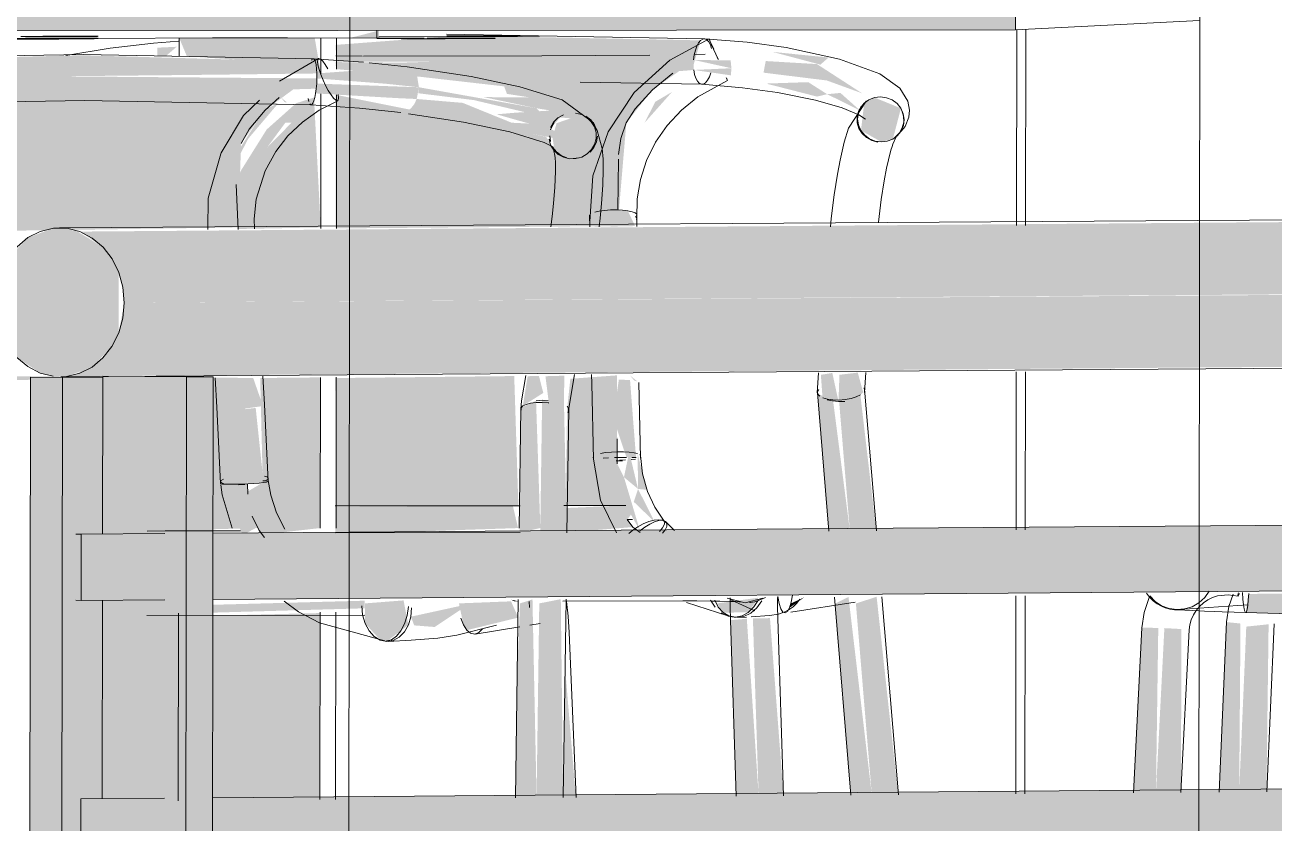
# Model space of a CAD drawing. Header units: inches. Extents: x 31213 to 31218, y -65 to 66.
# Drawn here: x 31215.93224 to 31215.93732, y -64.90707 to -64.90382 of the extents above; entities that cross this region are included whole.
import ezdxf

# ---------------------------------------------------------------- set-up
doc = ezdxf.new("R2010")
doc.units = ezdxf.units.IN
doc.header["$MEASUREMENT"] = 0
for name, color, linetype, lineweight in [('A-FLOR-HRAL', 11, 'Continuous', 9), ('A-GLAZ-CURT', 52, 'Continuous', 9), ('A-WALL-PATT', 111, 'Continuous', 13), ('I-FURN', 30, 'Continuous', 9), ('L-SITE-WALL', 31, 'Continuous', 13)]:
    doc.layers.add(name, color=color, linetype=linetype, lineweight=lineweight)

# ---------------------------------------------------------------- blocks, each defined once
blk = doc.blocks.new('FP_64-Looking South East')
at = {"layer": 'A-WALL-PATT', "lineweight": 9}
for p, q in [((-6208.6232019, -64.9046372), (-6208.6232009, -64.9038422)), ((-6208.6231649, -64.9046373), (-6208.6231639, -64.9038403)), ((-6208.6232035, -64.9058749), (-6208.6232027, -64.9052326)), ((-6208.6231665, -64.9058747), (-6208.6231657, -64.9052324)), ((-6208.6232049, -64.9069491), (-6208.6232039, -64.9061435)), ((-6208.6231679, -64.9069488), (-6208.6231669, -64.9061432))]:
    blk.add_line(p, q, dxfattribs=at)
blk = doc.blocks.new('FP_70-Looking South East')
at = {"layer": 'A-WALL-PATT', "lineweight": 9}
for p, q in [((-6208.6224692, -64.9143777), (-6208.6223329, -64.8094641)), ((-6208.6259265, -64.914332), (-6208.6257892, -64.8096926))]:
    blk.add_line(p, q, dxfattribs=at)

msp = doc.modelspace()

# ---------------------------------------------------------------- hatches: boundary and pattern name
at = {"layer": 'A-FLOR-HRAL', "lineweight": 5}
for points in [[(31215.932642, -64.9049517), (31215.9417454, -64.9048864), (31215.9417323, -64.9045896), (31215.9324618, -64.9046625), (31215.9325558, -64.9047261), (31215.9326196, -64.9048283), (31215.9326364, -64.9048887)], [(31215.9324076, -64.9052515), (31215.9417447, -64.9051779), (31215.9417326, -64.9048907), (31215.932642, -64.9049517), (31215.9326192, -64.9050748), (31215.9325552, -64.9051763), (31215.9324454, -64.9052424)], [(31215.9323794, -64.9140911), (31215.9323911, -64.9052553), (31215.9322604, -64.9052545), (31215.9322488, -64.9140894)], [(31215.9325429, -64.9140932), (31215.9325546, -64.9052542), (31215.9323911, -64.9052553), (31215.9323794, -64.9140911)], [(31215.9329923, -64.9140991), (31215.9330039, -64.9052525), (31215.932895, -64.9052532), (31215.9328834, -64.9140977)], [(31215.9324662, -64.9061621), (31215.9417436, -64.9060906), (31215.9417324, -64.9058235), (31215.9324665, -64.9058929)], [(31215.9324662, -64.9061621), (31215.9324455, -64.9058928), (31215.9322923, -64.9058917), (31215.932292, -64.9061609), (31215.9324455, -64.906162)], [(31215.9324647, -64.907239), (31215.9417422, -64.9071592), (31215.9417324, -64.9068921), (31215.9324651, -64.9069698)], [(31215.9324647, -64.907239), (31215.9324651, -64.9069698), (31215.9322909, -64.9069685), (31215.9322905, -64.9072377)]]:
    msp.add_hatch(color=256, dxfattribs=at).paths.add_polyline_path(points, flags=0)
at = {"layer": 'A-FLOR-HRAL'}
msp.add_hatch(color=256, dxfattribs=at).paths.add_polyline_path([(31215.9324076, -64.9052515), (31215.932511, -64.9052132), (31215.9325919, -64.9051294), (31215.9326192, -64.9050748), (31215.9326196, -64.9048283), (31215.9325558, -64.9047261), (31215.9324454, -64.9046584), (31215.9323537, -64.9046487), (31215.9322504, -64.904687), (31215.9321695, -64.9047708), (31215.9321422, -64.9048255), (31215.9321418, -64.9050718), (31215.9322055, -64.9051741), (31215.9322995, -64.9052376), (31215.9323529, -64.9052511)], flags=0)
at = {"layer": 'A-FLOR-HRAL', "lineweight": 5}
h = msp.add_hatch(color=256, dxfattribs=at)
h.paths.add_polyline_path([(31215.9328834, -64.9140977), (31215.9328924, -64.9072354), (31215.9325516, -64.9072391), (31215.9325543, -64.9140934)], flags=0)
h.paths.add_polyline_path([(31215.932552, -64.9069691), (31215.9328927, -64.9069662), (31215.9328938, -64.9061588), (31215.932553, -64.9061622), (31215.9325527, -64.9064049)], flags=0)
h.paths.add_polyline_path([(31215.9325534, -64.9058923), (31215.9328941, -64.9058897), (31215.932895, -64.9052532), (31215.9325542, -64.9052542), (31215.9325535, -64.9058559)], flags=0)
at = {"layer": 'I-FURN', "lineweight": 5}
for points in [[(31215.9293315, -64.9038486), (31215.9362671, -64.9038426), (31215.9362674, -64.9036089), (31215.9293318, -64.9036147)], [(31215.9349572, -64.9039851), (31215.9349861, -64.9038849), (31215.933952, -64.9038643), (31215.933952, -64.9038693), (31215.9335024, -64.9039031), (31215.9335025, -64.9039721), (31215.9344782, -64.9039714)], [(31215.9336782, -64.9038764), (31215.9336782, -64.9038449), (31215.9335574, -64.9038758)], [(31215.9328116, -64.9039483), (31215.9328551, -64.9039109), (31215.932777, -64.9039146), (31215.932777, -64.9039477), (31215.9328081, -64.9039483)], [(31215.9313138, -64.9040416), (31215.932891, -64.9040258), (31215.9334255, -64.9040194), (31215.9334197, -64.9039722), (31215.9324707, -64.9039454), (31215.9313301, -64.903974), (31215.9313152, -64.9040212)], [(31215.9351114, -64.9039982), (31215.9351082, -64.9039665), (31215.9349578, -64.9039644)], [(31215.9338404, -64.9040756), (31215.9338331, -64.9040305), (31215.9336559, -64.9040025), (31215.9334255, -64.9040194), (31215.9334255, -64.9040397), (31215.9337033, -64.904061)], [(31215.9351092, -64.9040271), (31215.9351114, -64.9039982), (31215.9349585, -64.9040052)], [(31215.9313428, -64.9041424), (31215.9334229, -64.9040813), (31215.9334255, -64.9040397), (31215.9318268, -64.9040268), (31215.9313144, -64.9040626), (31215.9313273, -64.9041192), (31215.9316865, -64.9041269)], [(31215.9338314, -64.9041233), (31215.9338404, -64.9040756), (31215.9334247, -64.9040607), (31215.9334202, -64.9041005), (31215.9337484, -64.9041195)], [(31215.9344747, -64.9041863), (31215.934344, -64.9041172), (31215.9341039, -64.9041156), (31215.9343185, -64.9041609)], [(31215.9348019, -64.9041344), (31215.9347582, -64.90422), (31215.9348694, -64.9040949)], [(31215.935721, -64.9042978), (31215.9357681, -64.904286), (31215.9358007, -64.9041612), (31215.9356935, -64.9041174), (31215.9356515, -64.9041407), (31215.9356383, -64.9042511)], [(31215.9344286, -64.9043604), (31215.9345243, -64.9043468), (31215.9345608, -64.9042599), (31215.9345017, -64.9041867), (31215.9344002, -64.9042217), (31215.9343918, -64.9042527), (31215.934384, -64.9042815), (31215.9343906, -64.9043243)], [(31215.9345966, -64.9045958), (31215.934621, -64.904593), (31215.9346226, -64.9043834), (31215.9345894, -64.9044654)], [(31215.934556, -64.9046428), (31215.9346203, -64.9046402), (31215.9345953, -64.9045762), (31215.9345553, -64.904583), (31215.9345546, -64.9046425)], [(31215.9330569, -64.9046523), (31215.9330702, -64.9046455), (31215.9330569, -64.9046521)], [(31215.9355469, -64.9053533), (31215.9355218, -64.9052374), (31215.9354752, -64.9052449), (31215.9354821, -64.9053405), (31215.9355225, -64.9053512)], [(31215.9355469, -64.9053533), (31215.9356358, -64.9053261), (31215.9356474, -64.9053168), (31215.9356253, -64.905236), (31215.9355508, -64.9052449), (31215.9355481, -64.9053188)], [(31215.9330807, -64.9053867), (31215.9331053, -64.9053863), (31215.9330693, -64.9052578), (31215.9330308, -64.905263), (31215.9330584, -64.905386)], [(31215.9331053, -64.9053863), (31215.9332061, -64.9053719), (31215.9331661, -64.9052572), (31215.9330983, -64.9052578), (31215.9331016, -64.9053185)], [(31215.9342628, -64.9053717), (31215.9343462, -64.9053186), (31215.9343285, -64.9052491), (31215.9342827, -64.9052507), (31215.9342716, -64.9053186)], [(31215.9344295, -64.9053774), (31215.9344321, -64.9052484), (31215.9343549, -64.9052507), (31215.9343689, -64.9053596), (31215.9344122, -64.9053697)], [(31215.934571, -64.9055855), (31215.934611, -64.9055826), (31215.9346132, -64.9053188), (31215.934582, -64.9052682), (31215.934564, -64.9052711), (31215.9345651, -64.9053188)], [(31215.9347234, -64.9055813), (31215.934699, -64.9052663), (31215.9346534, -64.9052643), (31215.9346314, -64.9054228), (31215.9346845, -64.9055806), (31215.934706, -64.9055807)], [(31215.9330728, -64.9056902), (31215.933095, -64.90569), (31215.9331129, -64.9055374), (31215.9330584, -64.905386), (31215.93304, -64.9053843), (31215.9330544, -64.9056898)], [(31215.933145, -64.9056882), (31215.9332085, -64.9056831), (31215.9331765, -64.9053796), (31215.9331307, -64.905385), (31215.9331129, -64.9055374)], [(31215.9331256, -64.9058956), (31215.9331768, -64.9058679), (31215.9331735, -64.9058626), (31215.9331066, -64.9056927), (31215.9330831, -64.9056926), (31215.9331147, -64.9058805)], [(31215.9350777, -64.9062119), (31215.9351801, -64.906211), (31215.9352214, -64.9061513), (31215.9350525, -64.9061748)], [(31215.9353473, -64.9061929), (31215.9354073, -64.9061499), (31215.935353, -64.9061748)], [(31215.9337096, -64.9063291), (31215.9337974, -64.9062621), (31215.9337779, -64.9061623), (31215.9336212, -64.9061745), (31215.9336214, -64.9062557), (31215.9336833, -64.9063234)], [(31215.9339046, -64.9062705), (31215.934045, -64.9061767), (31215.9338075, -64.9062286), (31215.9338213, -64.9062639)], [(31215.9340351, -64.9062835), (31215.9342444, -64.9062322), (31215.9342151, -64.9061661), (31215.9340032, -64.9061745), (31215.9340217, -64.9062623)], [(31215.9342454, -64.9061663), (31215.9342151, -64.9061589), (31215.9342285, -64.9061662)], [(31215.9337671, -64.9062863), (31215.9337819, -64.9062574), (31215.9336356, -64.9062462)], [(31215.9351307, -64.9069556), (31215.935222, -64.9069548), (31215.935174, -64.9062368), (31215.9351076, -64.9062428), (31215.9351133, -64.9064176)], [(31215.935222, -64.9069548), (31215.9353231, -64.9069539), (31215.9352682, -64.9062344), (31215.9351988, -64.9062358), (31215.9352046, -64.9064176)], [(31215.9370964, -64.906939), (31215.9371766, -64.9069383), (31215.9371819, -64.9062564), (31215.937126, -64.9062506)], [(31215.9367463, -64.9069419), (31215.9368381, -64.9069411), (31215.9368475, -64.9062741), (31215.9367806, -64.9062734)], [(31215.9368381, -64.9069411), (31215.9369396, -64.9069402), (31215.9369418, -64.9062788), (31215.9368723, -64.9062751)], [(31215.9371766, -64.9069383), (31215.9372876, -64.9069374), (31215.9372962, -64.9062594), (31215.9372054, -64.9062689), (31215.9372043, -64.9062966)], [(31215.9344257, -64.9069613), (31215.9344785, -64.9069609), (31215.9344334, -64.9064174), (31215.9344281, -64.9067925)]]:
    msp.add_hatch(color=256, dxfattribs=at).paths.add_polyline_path(points, flags=0)
h = msp.add_hatch(color=256, dxfattribs=at)
h.paths.add_polyline_path([(31215.9328614, -64.9069745), (31215.9334379, -64.9069697), (31215.9334389, -64.9062138), (31215.9328624, -64.9062278), (31215.9328621, -64.9064175)], flags=0)
h.paths.add_polyline_path([(31215.9332003, -64.9058951), (31215.9334393, -64.9058681), (31215.9334401, -64.9052554), (31215.9331948, -64.9052579), (31215.9332053, -64.9056833), (31215.9331407, -64.9057214), (31215.9331703, -64.9058419), (31215.9331895, -64.9058808)], flags=0)
h.paths.add_polyline_path([(31215.933102, -64.904652), (31215.9334409, -64.9046456), (31215.9334136, -64.9041174), (31215.9333409, -64.9041406), (31215.9332213, -64.9042472), (31215.9331138, -64.9044187), (31215.9330959, -64.904524), (31215.9331017, -64.9046456)], flags=0)
h.paths.add_polyline_path([(31215.9330945, -64.9043838), (31215.9331466, -64.9042841), (31215.9332702, -64.9041386), (31215.9332117, -64.9041685), (31215.9331047, -64.9043355), (31215.9330954, -64.9043676)], flags=0)
h.paths.add_polyline_path([(31215.9332223, -64.9043214), (31215.933297, -64.9042198), (31215.9333221, -64.9042198), (31215.9332278, -64.9043158)], flags=0)
h.paths.add_polyline_path([(31215.933303, -64.9041364), (31215.9332791, -64.904117), (31215.9332942, -64.9041361)], flags=0)
h.paths.add_polyline_path([(31215.9334418, -64.9040199), (31215.9334164, -64.9038744), (31215.9328655, -64.9038749), (31215.9328966, -64.9039496), (31215.9334191, -64.9039849), (31215.9334222, -64.9040195)], flags=0)
h = msp.add_hatch(color=256, dxfattribs=at)
h.paths.add_polyline_path([(31215.9335582, -64.9057781), (31215.9342449, -64.9057774), (31215.934228, -64.90525), (31215.9335009, -64.9052581), (31215.9335027, -64.905778)], flags=0)
h.paths.add_polyline_path([(31215.9344374, -64.9057768), (31215.9346865, -64.9057759), (31215.9346471, -64.9056351), (31215.9346459, -64.9052471), (31215.9344562, -64.9052611), (31215.9344429, -64.9053864), (31215.9344377, -64.9057519)], flags=0)
h.paths.add_polyline_path([(31215.9335016, -64.9046496), (31215.9346485, -64.9046402), (31215.934684, -64.90422), (31215.9347905, -64.9040857), (31215.9349646, -64.9039638), (31215.9348523, -64.9039428), (31215.9335024, -64.9039836), (31215.9335025, -64.9040017), (31215.9338336, -64.9040316), (31215.9341871, -64.9040719), (31215.9341983, -64.9041025), (31215.9343544, -64.9041264), (31215.93437, -64.9041706), (31215.9342356, -64.9041788), (31215.9341564, -64.9041856), (31215.93437, -64.9042464), (31215.9343941, -64.9042219), (31215.9344147, -64.9041984), (31215.9345113, -64.9042064), (31215.9345411, -64.9042926), (31215.9345182, -64.904347), (31215.9344019, -64.904341), (31215.9343574, -64.904277), (31215.9335022, -64.9041063), (31215.9335016, -64.9046458)], flags=0)
h = msp.add_hatch(color=256, dxfattribs=at)
h.paths.add_polyline_path([(31215.9354731, -64.9039836), (31215.9355065, -64.9039547), (31215.9352779, -64.9039316), (31215.9354592, -64.9039799)], flags=0)
h.paths.add_polyline_path([(31215.9356428, -64.9041001), (31215.9354592, -64.9039813), (31215.935251, -64.903969), (31215.9352418, -64.9040162), (31215.9354996, -64.904048)], flags=0)
h = msp.add_hatch(color=256, dxfattribs=at)
h.paths.add_polyline_path([(31215.9344484, -64.9040412), (31215.9340275, -64.9040377), (31215.9340275, -64.9040389)], flags=0)
h.paths.add_polyline_path([(31215.9346309, -64.9040349), (31215.9347302, -64.9040237), (31215.9349585, -64.9040052), (31215.9349572, -64.9039851), (31215.9335024, -64.9039733), (31215.9335025, -64.9040017), (31215.9343131, -64.9040307)], flags=0)
h = msp.add_hatch(color=256, dxfattribs=at)
h.paths.add_polyline_path([(31215.9319913, -64.9058807), (31215.9319922, -64.905266), (31215.9327364, -64.9052641), (31215.9327364, -64.9058801), (31215.9331859, -64.905868), (31215.9331441, -64.9057307), (31215.9331293, -64.9052574), (31215.9320314, -64.9052492), (31215.9319374, -64.9051856), (31215.9318633, -64.9050461), (31215.9318569, -64.9050229), (31215.9319014, -64.904782), (31215.9320141, -64.9046819), (31215.9321097, -64.90466), (31215.933105, -64.9046455), (31215.9331171, -64.9043042), (31215.933215, -64.9041683), (31215.9333821, -64.9040455), (31215.9329821, -64.9040446), (31215.9313907, -64.9040499), (31215.9315641, -64.9041716), (31215.931671, -64.9043064), (31215.9317023, -64.9044356), (31215.9316999, -64.9057839), (31215.9316615, -64.9058802), (31215.9319797, -64.9058807)], flags=0)
h.paths.add_polyline_path([(31215.9323511, -64.9050862), (31215.9323715, -64.904936), (31215.9323545, -64.90505), (31215.9323515, -64.9050827)], flags=0)
h = msp.add_hatch(color=256, dxfattribs=at)
h.paths.add_polyline_path([(31215.9356345, -64.9041699), (31215.9355548, -64.9040987), (31215.9355006, -64.9041037)], flags=0)
h.paths.add_polyline_path([(31215.9354595, -64.9041135), (31215.9355006, -64.9041037), (31215.9354237, -64.9040548), (31215.9352525, -64.9040605), (31215.9354592, -64.9041134)], flags=0)
h = msp.add_hatch(color=256, dxfattribs=at)
h.paths.add_polyline_path([(31215.9344304, -64.9042922), (31215.9344495, -64.9042768), (31215.9343262, -64.9042252), (31215.9342175, -64.9042197), (31215.9341155, -64.9041785), (31215.9340185, -64.904139), (31215.9338314, -64.9041233), (31215.9338213, -64.9041441), (31215.9338085, -64.9041609), (31215.9337937, -64.9041725), (31215.9343692, -64.904278)], flags=0)
h.paths.add_polyline_path([(31215.9343551, -64.9041966), (31215.9343185, -64.9041609), (31215.9338404, -64.9040756), (31215.9338379, -64.9040999), (31215.9340641, -64.9041278)], flags=0)
h = msp.add_hatch(color=256, dxfattribs=at)
h.paths.add_polyline_path([(31215.9347286, -64.9052716), (31215.9346981, -64.9052467), (31215.9347164, -64.9052686)], flags=0)
h.paths.add_polyline_path([(31215.9346203, -64.9046424), (31215.9347196, -64.9046402), (31215.9346903, -64.9045783), (31215.9346196, -64.9045746), (31215.9346203, -64.9046402)], flags=0)
at = {"layer": 'I-FURN'}
h = msp.add_hatch(color=256, dxfattribs=at)
h.paths.add_polyline_path([(31215.935598, -64.9069517), (31215.9356822, -64.906951), (31215.9355877, -64.9061485), (31215.9355335, -64.9061748), (31215.9355586, -64.9064774)], flags=0)
h.paths.add_polyline_path([(31215.9355089, -64.9058779), (31215.9355929, -64.9058773), (31215.9355245, -64.9053472), (31215.9354628, -64.9053232), (31215.9354974, -64.9057404)], flags=0)
at = {"layer": 'I-FURN', "lineweight": 5}
h = msp.add_hatch(color=256, dxfattribs=at)
h.paths.add_polyline_path([(31215.9356822, -64.906951), (31215.9357893, -64.9069501), (31215.935702, -64.9061476), (31215.9356177, -64.9061748), (31215.935653, -64.9065999)], flags=0)
h.paths.add_polyline_path([(31215.9355929, -64.9058773), (31215.9357001, -64.9058765), (31215.9356358, -64.9053261), (31215.9355489, -64.9053476), (31215.9355816, -64.9057404)], flags=0)
h = msp.add_hatch(color=256, dxfattribs=at)
h.paths.add_polyline_path([(31215.9342341, -64.9069629), (31215.9343189, -64.9069622), (31215.9343022, -64.9061582), (31215.9342516, -64.9061745), (31215.9342418, -64.9064174)], flags=0)
h.paths.add_polyline_path([(31215.9342493, -64.9058871), (31215.9343341, -64.905868), (31215.9343168, -64.9053505), (31215.9342565, -64.9053786), (31215.9342496, -64.905868)], flags=0)
h = msp.add_hatch(color=256, dxfattribs=at)
h.paths.add_polyline_path([(31215.9343189, -64.9069622), (31215.9344268, -64.9069613), (31215.9344174, -64.9061573), (31215.9343299, -64.9061745), (31215.9343265, -64.9064174)], flags=0)
h.paths.add_polyline_path([(31215.9343339, -64.9058865), (31215.9344418, -64.9058857), (31215.9344304, -64.9053636), (31215.9343414, -64.9053484), (31215.9343341, -64.905868)], flags=0)
h = msp.add_hatch(color=256, dxfattribs=at)
h.paths.add_polyline_path([(31215.9347315, -64.905709), (31215.9347662, -64.9057124), (31215.93473, -64.9055652)], flags=0)
h.paths.add_polyline_path([(31215.9346743, -64.9056612), (31215.9347315, -64.905709), (31215.9346958, -64.9055592)], flags=0)
h.paths.add_polyline_path([(31215.9347395, -64.905879), (31215.9346743, -64.9056612), (31215.9346232, -64.9055591), (31215.9346556, -64.905729)], flags=0)
h.paths.add_polyline_path([(31215.934799, -64.9058431), (31215.9347315, -64.905709), (31215.9347141, -64.9057613)], flags=0)
h = msp.add_hatch(color=256, dxfattribs=at)
h.paths.add_polyline_path([(31215.9335001, -64.905893), (31215.9342436, -64.9058682), (31215.9342224, -64.9057774), (31215.9335002, -64.9057825), (31215.9335001, -64.9058868)], flags=0)
h.paths.add_polyline_path([(31215.9344359, -64.905886), (31215.9347106, -64.9058642), (31215.9346874, -64.9058339), (31215.9347075, -64.9058069), (31215.9346865, -64.9057759), (31215.9344372, -64.9057867), (31215.9344361, -64.9058719)], flags=0)
h = msp.add_hatch(color=256, dxfattribs=at)
h.paths.add_polyline_path([(31215.9318365, -64.906219), (31215.9319896, -64.906189), (31215.9319784, -64.9061014), (31215.9314289, -64.9061071), (31215.9314433, -64.9062137), (31215.9316278, -64.9062162)], flags=0)
h.paths.add_polyline_path([(31215.9327674, -64.9062188), (31215.9336201, -64.9061944), (31215.9336199, -64.9061635), (31215.9327338, -64.9061874), (31215.932735, -64.9062188)], flags=0)
h.paths.add_polyline_path([(31215.9319897, -64.9061007), (31215.9319784, -64.9060991), (31215.9319784, -64.9061002)], flags=0)
h = msp.add_hatch(color=256, dxfattribs=at)
h.paths.add_polyline_path([(31215.9387795, -64.9062622), (31215.9387515, -64.9061269), (31215.9372154, -64.9061358), (31215.9372028, -64.9062115), (31215.9387514, -64.9062613)], flags=0)
h.paths.add_polyline_path([(31215.9389829, -64.9062493), (31215.9389836, -64.9061303), (31215.9389249, -64.9061294), (31215.9389739, -64.9062286)], flags=0)

# ---------------------------------------------------------------- linework, layer by layer
at = {"layer": 'A-FLOR-HRAL'}
for p, q in [((31215.9323786, -64.9046472), (31215.9417457, -64.9045868)), ((31215.941745, -64.9051878), (31215.9323836, -64.9052529)), ((31215.9322604, -64.9052545), (31215.9322488, -64.9140915)), ((31215.9323911, -64.9052553), (31215.9322604, -64.9052545)), ((31215.9323794, -64.9140932), (31215.9323911, -64.9052553)), ((31215.9325546, -64.9052542), (31215.9323911, -64.9052553)), ((31215.9325537, -64.9058923), (31215.9325546, -64.9052542)), ((31215.932895, -64.9052532), (31215.9325542, -64.9052511)), ((31215.9328834, -64.9140998), (31215.932895, -64.9052532)), ((31215.9330039, -64.9052525), (31215.932895, -64.9052532)), ((31215.9329923, -64.9141013), (31215.9330039, -64.9052525)), ((31215.9330029, -64.9058889), (31215.9397385, -64.9058385)), ((31215.9324665, -64.9058929), (31215.9324455, -64.9058928)), ((31215.9324662, -64.9061621), (31215.9324665, -64.9058929)), ((31215.9324665, -64.9058929), (31215.932807, -64.9058904)), ((31215.9397381, -64.9061061), (31215.9330026, -64.906158)), ((31215.9324455, -64.906162), (31215.9324662, -64.9061621)), ((31215.9328067, -64.9061595), (31215.9324662, -64.9061621)), ((31215.9325523, -64.9069691), (31215.9325534, -64.9061615)), ((31215.9330015, -64.9069653), (31215.9397371, -64.9069089)), ((31215.9324647, -64.907239), (31215.9324651, -64.9069698)), ((31215.9324651, -64.9069698), (31215.9328056, -64.906967))]:
    msp.add_line(p, q, dxfattribs=at)
for points in [[(31215.932642, -64.9049517, 0), (31215.9326364, -64.9048887, 0), (31215.9326196, -64.9048283, 0), (31215.9325923, -64.9047733, 0), (31215.9325558, -64.9047261, 0), (31215.9325117, -64.9046886, 0), (31215.9324618, -64.9046625, 0), (31215.9324084, -64.9046491, 0), (31215.9323537, -64.9046487, 0), (31215.9323003, -64.9046616, 0), (31215.9322504, -64.904687, 0), (31215.9322061, -64.904724, 0), (31215.9321695, -64.9047708, 0), (31215.9321422, -64.9048255, 0), (31215.9321252, -64.9048856, 0), (31215.9321194, -64.9049485, 0)], [(31215.9321194, -64.9049485, 0), (31215.932125, -64.9050115, 0), (31215.9321418, -64.9050718, 0), (31215.9321691, -64.9051268, 0), (31215.9322055, -64.9051741, 0), (31215.9322497, -64.9052115, 0), (31215.9322995, -64.9052376, 0), (31215.9323529, -64.9052511, 0)], [(31215.9324076, -64.9052515, 0), (31215.932461, -64.9052386, 0), (31215.932511, -64.9052132, 0), (31215.9325552, -64.9051763, 0), (31215.9325919, -64.9051294, 0), (31215.9326192, -64.9050748, 0), (31215.9326362, -64.9050146, 0), (31215.932642, -64.9049517, 0)]]:
    msp.add_polyline3d(points, dxfattribs=at)
at = {"layer": 'I-FURN'}
for p, q in [((31215.9362671, -64.9038426), (31215.9362674, -64.9036089)), ((31215.9370155, -64.9038043), (31215.9362671, -64.9038426)), ((31215.9362671, -64.9038426), (31215.9293315, -64.9038486)), ((31215.9336691, -64.9038772), (31215.9336691, -64.9038449)), ((31215.9350014, -64.9038783), (31215.933952, -64.90386)), ((31215.9325842, -64.9039162), (31215.9324043, -64.9039458)), ((31215.9324154, -64.9038768), (31215.9325361, -64.9038761)), ((31215.9330014, -64.9038747), (31215.9325362, -64.9038774)), ((31215.9328655, -64.9038755), (31215.9328654, -64.9039491)), ((31215.9330014, -64.9038747), (31215.9333061, -64.9038745)), ((31215.9336782, -64.9038764), (31215.9333061, -64.9038745)), ((31215.9334418, -64.9040222), (31215.9334419, -64.9038752)), ((31215.9335056, -64.9040015), (31215.9335058, -64.9038755)), ((31215.9339552, -64.9038692), (31215.9336777, -64.9038708)), ((31215.9336781, -64.9038748), (31215.9338291, -64.9038756)), ((31215.9350216, -64.9038809), (31215.9350202, -64.903878)), ((31215.9334323, -64.9039592), (31215.9332736, -64.904051)), ((31215.9334038, -64.9039656), (31215.9334081, -64.9039603)), ((31215.9334111, -64.9039593), (31215.9336152, -64.9039735)), ((31215.9335025, -64.9039484), (31215.9336099, -64.9039489)), ((31215.9349605, -64.903942), (31215.9350049, -64.9039414)), ((31215.9350478, -64.9039409), (31215.9350576, -64.903963)), ((31215.9350583, -64.9039633), (31215.9350485, -64.9039412)), ((31215.9336379, -64.903976), (31215.9337929, -64.9039926)), ((31215.9349911, -64.9040635), (31215.9344966, -64.904055)), ((31215.9350904, -64.9040368), (31215.9350943, -64.9040454)), ((31215.9350943, -64.9040454), (31215.9350956, -64.9040483)), ((31215.9334409, -64.9046498), (31215.9334416, -64.9041022)), ((31215.9335048, -64.9046494), (31215.9335055, -64.9041062)), ((31215.9333928, -64.9041339), (31215.93339, -64.9041213)), ((31215.9356557, -64.9041375), (31215.935652, -64.9041418)), ((31215.9331171, -64.9043042), (31215.9331493, -64.9042464)), ((31215.934375, -64.9042964), (31215.9343722, -64.9042724)), ((31215.9344925, -64.9043629), (31215.9344673, -64.9043659)), ((31215.9346491, -64.9045741), (31215.9346521, -64.9043683)), ((31215.9331056, -64.9046535), (31215.9330967, -64.9044704)), ((31215.9345345, -64.9045961), (31215.9345351, -64.9046429)), ((31215.9347265, -64.9046072), (31215.9347206, -64.9046017)), ((31215.934726, -64.9045918), (31215.9347256, -64.9045973)), ((31215.9347259, -64.9046132), (31215.9347265, -64.9046072)), ((31215.9347267, -64.9045942), (31215.9347273, -64.9046417)), ((31215.9354605, -64.9053179), (31215.9354659, -64.9052362)), ((31215.9356528, -64.9053172), (31215.9356584, -64.9052349)), ((31215.9330184, -64.9053764), (31215.9330117, -64.9052572)), ((31215.9332125, -64.9053663), (31215.933206, -64.905251)), ((31215.9334393, -64.9058681), (31215.9334401, -64.9052554)), ((31215.9335032, -64.9058681), (31215.933504, -64.9052549)), ((31215.9345427, -64.9052431), (31215.9345432, -64.9052801)), ((31215.9345432, -64.9052801), (31215.9345501, -64.9055895)), ((31215.9347353, -64.9052765), (31215.9347422, -64.905584)), ((31215.9355082, -64.9058804), (31215.9354614, -64.9053181)), ((31215.9354617, -64.9053137), (31215.9354671, -64.905304)), ((31215.9356517, -64.9052976), (31215.9356528, -64.9053071)), ((31215.9356531, -64.9053027), (31215.935701, -64.9058789)), ((31215.9330331, -64.9056868), (31215.9330184, -64.9053764)), ((31215.9332273, -64.9056786), (31215.9332125, -64.9053663)), ((31215.9342487, -64.905868), (31215.9342555, -64.9053837)), ((31215.9342565, -64.9053786), (31215.934256, -64.9053881)), ((31215.9343414, -64.9053484), (31215.9343168, -64.9053505)), ((31215.9343667, -64.9053488), (31215.9343414, -64.9053484)), ((31215.9344495, -64.9053857), (31215.9344425, -64.9058882)), ((31215.9344488, -64.9053813), (31215.9344427, -64.9053721)), ((31215.9344494, -64.9053857), (31215.9344488, -64.9053813)), ((31215.935572, -64.9053529), (31215.9355469, -64.9053533)), ((31215.9346469, -64.9056064), (31215.9346464, -64.9055048)), ((31215.934611, -64.9055826), (31215.9345891, -64.9055839)), ((31215.9346567, -64.905592), (31215.9346811, -64.905591)), ((31215.934703, -64.9055896), (31215.9347211, -64.9055881)), ((31215.9347234, -64.9055813), (31215.934706, -64.9055807)), ((31215.934739, -64.9055695), (31215.9347416, -64.9055742)), ((31215.9347421, -64.9055841), (31215.9347415, -64.9055835)), ((31215.934668, -64.9055941), (31215.934643, -64.9055954)), ((31215.9330336, -64.9056861), (31215.9330396, -64.9056843)), ((31215.9331066, -64.9056927), (31215.9331318, -64.9056914)), ((31215.9331441, -64.9057307), (31215.9331429, -64.905688)), ((31215.9344303, -64.9057769), (31215.9346818, -64.9057759)), ((31215.9331909, -64.9058785), (31215.9331615, -64.9058203)), ((31215.9346874, -64.9058339), (31215.9347092, -64.9058339)), ((31215.934846, -64.9058441), (31215.9348794, -64.9058777)), ((31215.9332122, -64.9059064), (31215.9331909, -64.9058785)), ((31215.9335015, -64.9058871), (31215.9342525, -64.9058862)), ((31215.9355975, -64.9069545), (31215.9355305, -64.9061489)), ((31215.9357233, -64.9061474), (31215.9357903, -64.9069528)), ((31215.9342333, -64.9069657), (31215.9342446, -64.9061587)), ((31215.9342883, -64.9061666), (31215.9342899, -64.9061907)), ((31215.9344254, -64.9061649), (31215.9349134, -64.9061643)), ((31215.9344388, -64.9061572), (31215.9344275, -64.9069641)), ((31215.9350449, -64.9061899), (31215.9350259, -64.9061607)), ((31215.9351671, -64.9061721), (31215.9350944, -64.9061531)), ((31215.935207, -64.9062054), (31215.9351058, -64.9061583)), ((31215.9352398, -64.9061537), (31215.9351671, -64.9061721)), ((31215.9356141, -64.9061692), (31215.9353527, -64.9062098)), ((31215.9372106, -64.9061805), (31215.9369354, -64.9061996)), ((31215.9336202, -64.9062226), (31215.9327338, -64.9062237)), ((31215.9328624, -64.9062144), (31215.9328614, -64.9069774)), ((31215.9334379, -64.9069725), (31215.9334389, -64.9062097)), ((31215.9335017, -64.906972), (31215.9335027, -64.9062106)), ((31215.9351307, -64.9069583), (31215.9351076, -64.9062426)), ((31215.935173, -64.9062305), (31215.9351361, -64.9062322)), ((31215.9353001, -64.9062362), (31215.9353234, -64.9069567)), ((31215.9370958, -64.9069418), (31215.9371256, -64.9062501)), ((31215.937203, -64.9062115), (31215.9372028, -64.9062115)), ((31215.9387515, -64.9062613), (31215.937203, -64.9062115)), ((31215.9341563, -64.9062626), (31215.9339948, -64.9063037)), ((31215.934251, -64.9062696), (31215.9340697, -64.9062991)), ((31215.9343331, -64.9062563), (31215.9342915, -64.906263)), ((31215.9344516, -64.9062932), (31215.9344801, -64.9069637)), ((31215.9367461, -64.9069447), (31215.9367806, -64.9062733)), ((31215.9369736, -64.9062819), (31215.9369397, -64.906943)), ((31215.9373182, -64.9062572), (31215.9372888, -64.9069402))]:
    msp.add_line(p, q, dxfattribs=at)
for points in [[(31215.933954, -64.9038669, 0), (31215.9339936, -64.9038667, 0), (31215.9340541, -64.9038665, 0), (31215.9341171, -64.9038664, 0), (31215.9341782, -64.9038664, 0), (31215.9342335, -64.9038665, 0), (31215.9342789, -64.9038666, 0), (31215.9343116, -64.9038669, 0), (31215.9343292, -64.9038672, 0), (31215.9343305, -64.9038675, 0), (31215.9343155, -64.9038679, 0), (31215.9342852, -64.9038682, 0), (31215.9342416, -64.9038685, 0), (31215.9341877, -64.9038688, 0), (31215.9341271, -64.903869, 0), (31215.9340641, -64.9038691, 0), (31215.9340029, -64.9038691, 0)], [(31215.9325186, -64.9038777, 0), (31215.9325198, -64.9038781, 0), (31215.9325047, -64.9038784, 0), (31215.9324742, -64.9038788, 0), (31215.9324305, -64.9038791, 0), (31215.9323764, -64.9038793, 0), (31215.9323157, -64.9038795, 0), (31215.9322526, -64.9038796, 0), (31215.9321913, -64.9038796, 0), (31215.932136, -64.9038795, 0), (31215.9320905, -64.9038794, 0), (31215.9320579, -64.9038791, 0), (31215.9320403, -64.9038788, 0), (31215.9320391, -64.9038785, 0), (31215.9320543, -64.9038781, 0), (31215.9320848, -64.9038778, 0), (31215.9321285, -64.9038775, 0), (31215.9321826, -64.9038772, 0), (31215.9322432, -64.903877, 0), (31215.9323063, -64.9038769, 0), (31215.9323676, -64.9038769, 0)], [(31215.9324978, -64.9038704, 0), (31215.9324347, -64.9038705, 0), (31215.9323735, -64.9038705, 0), (31215.9323183, -64.9038704, 0), (31215.9322728, -64.9038703, 0), (31215.9322402, -64.90387, 0), (31215.9322227, -64.9038697, 0), (31215.9322215, -64.9038694, 0), (31215.9322366, -64.903869, 0), (31215.9322671, -64.9038687, 0), (31215.9323108, -64.9038684, 0), (31215.9323647, -64.9038681, 0), (31215.9324253, -64.9038679, 0), (31215.9324883, -64.9038678, 0), (31215.9325358, -64.9038678, 0)], [(31215.9323676, -64.9038769, 0), (31215.9323799, -64.9038769, 0), (31215.9323925, -64.9038769, 0), (31215.9324046, -64.9038769, 0), (31215.9324154, -64.9038768, 0)], [(31215.9325337, -64.9038704, 0), (31215.9325226, -64.9038704, 0), (31215.9325104, -64.9038704, 0), (31215.9324978, -64.9038704, 0)], [(31215.9325362, -64.9038774, 0), (31215.9325274, -64.9038775, 0), (31215.9325213, -64.9038776, 0), (31215.9325183, -64.9038776, 0), (31215.9325186, -64.9038777, 0)], [(31215.932862, -64.9038878, 0), (31215.9327605, -64.9038956, 0), (31215.9325842, -64.9039162, 0)], [(31215.9338742, -64.9038756, 0), (31215.9339372, -64.9038755, 0), (31215.9339985, -64.9038755, 0), (31215.9340538, -64.9038756, 0), (31215.9340993, -64.9038757, 0), (31215.934132, -64.903876, 0), (31215.9341496, -64.9038763, 0), (31215.9341509, -64.9038766, 0), (31215.9341359, -64.903877, 0), (31215.9341055, -64.9038773, 0), (31215.9340618, -64.9038776, 0), (31215.9340079, -64.9038779, 0), (31215.9339473, -64.9038781, 0), (31215.9338842, -64.9038782, 0), (31215.9338229, -64.9038782, 0), (31215.9337676, -64.9038781, 0), (31215.933722, -64.9038779, 0), (31215.9336893, -64.9038777, 0), (31215.9336717, -64.9038774, 0), (31215.9336704, -64.903877, 0), (31215.9336855, -64.9038767, 0)], [(31215.9336855, -64.9038767, 0), (31215.9336885, -64.9038766, 0), (31215.9336883, -64.9038766, 0), (31215.9336847, -64.9038765, 0), (31215.9336782, -64.9038764, 0)], [(31215.9338291, -64.9038756, 0), (31215.9338382, -64.9038756, 0), (31215.9338493, -64.9038756, 0), (31215.9338615, -64.9038756, 0), (31215.9338742, -64.9038756, 0)], [(31215.9340029, -64.9038691, 0), (31215.9339907, -64.9038691, 0), (31215.9339781, -64.9038691, 0), (31215.933966, -64.9038691, 0), (31215.9339552, -64.9038692, 0)], [(31215.9345353, -64.904621, 0), (31215.9345482, -64.9044357, 0), (31215.9346094, -64.9042574, 0), (31215.9347156, -64.9040974, 0), (31215.9348605, -64.903966, 0), (31215.9350203, -64.903878, 0)], [(31215.9349947, -64.9038794, 0), (31215.9349861, -64.9038849, 0), (31215.934978, -64.9038946, 0), (31215.9349707, -64.9039082, 0), (31215.9349648, -64.9039249, 0), (31215.9349604, -64.903944, 0), (31215.9349578, -64.9039644, 0)], [(31215.9350306, -64.9039184, 0), (31215.9350257, -64.9039027, 0), (31215.9350193, -64.9038905, 0), (31215.9350117, -64.9038823, 0), (31215.9350034, -64.9038785, 0), (31215.9349947, -64.9038794, 0)], [(31215.9353338, -64.9039143, 0), (31215.9351751, -64.9038927, 0), (31215.9350018, -64.9038783, 0)], [(31215.9350202, -64.903878, 0), (31215.9350214, -64.9038808, 0), (31215.9350251, -64.9038893, 0), (31215.935031, -64.9039028, 0), (31215.9350388, -64.9039204, 0), (31215.9350478, -64.9039409, 0)], [(31215.9350394, -64.9039207, 0), (31215.9350315, -64.903903, 0), (31215.9350255, -64.9038895, 0), (31215.9350216, -64.9038809, 0)], [(31215.9357965, -64.9040791, 0), (31215.9357149, -64.9040216, 0), (31215.935551, -64.9039614, 0), (31215.9353338, -64.9039143, 0)], [(31215.931349, -64.9039612, 0), (31215.9324755, -64.9039418, 0), (31215.933411, -64.9039593, 0)], [(31215.9334081, -64.9039603, 0), (31215.9334123, -64.9039596, 0), (31215.9334163, -64.9039637, 0), (31215.9334197, -64.9039722, 0), (31215.9334225, -64.9039847, 0), (31215.9334244, -64.9040007, 0), (31215.9334255, -64.9040194, 0), (31215.9334255, -64.9040397, 0)], [(31215.9334296, -64.9039621, 0), (31215.9334283, -64.903971, 0), (31215.9334299, -64.903985, 0), (31215.9334344, -64.904003, 0), (31215.9334413, -64.9040239, 0), (31215.9334503, -64.9040463, 0), (31215.9334607, -64.9040686, 0)], [(31215.9334704, -64.9040009, 0), (31215.9334593, -64.9039832, 0), (31215.9334491, -64.9039698, 0), (31215.9334403, -64.9039615, 0), (31215.9334337, -64.9039589, 0), (31215.9334296, -64.9039621, 0)], [(31215.9336156, -64.903949, 0), (31215.9343397, -64.9039484, 0), (31215.9347793, -64.9039444, 0)], [(31215.9337929, -64.9039926, 0), (31215.9340535, -64.9040323, 0), (31215.9342513, -64.9040739, 0), (31215.9344235, -64.904127, 0)], [(31215.9347197, -64.9041632, 0), (31215.9347905, -64.9040857, 0), (31215.9348727, -64.9040187, 0)], [(31215.9349585, -64.9040052, 0), (31215.9349617, -64.9040235, 0), (31215.9349666, -64.9040391, 0), (31215.9349731, -64.9040513, 0), (31215.9349807, -64.9040595, 0), (31215.934989, -64.9040633, 0), (31215.9349977, -64.9040624, 0)], [(31215.9349977, -64.9040624, 0), (31215.9350063, -64.904057, 0), (31215.9350144, -64.9040472, 0), (31215.9350216, -64.9040336, 0), (31215.9350275, -64.9040169, 0)], [(31215.9334255, -64.9040397, 0), (31215.9334247, -64.9040607, 0), (31215.9334229, -64.9040813, 0), (31215.9334202, -64.9041005, 0), (31215.9334169, -64.9041173, 0), (31215.9334131, -64.9041308, 0), (31215.9334089, -64.9041405, 0), (31215.9334045, -64.9041458, 0)], [(31215.9334607, -64.9040686, 0), (31215.9334718, -64.9040892, 0), (31215.9334828, -64.9041069, 0), (31215.9334931, -64.9041203, 0), (31215.9335018, -64.9041286, 0), (31215.9335085, -64.9041312, 0), (31215.9335126, -64.904128, 0)], [(31215.9347271, -64.9046093, 0), (31215.9347281, -64.9045296, 0), (31215.9347413, -64.9044503, 0), (31215.9347664, -64.904373, 0), (31215.9348031, -64.9042993, 0), (31215.9348506, -64.9042307, 0), (31215.9349081, -64.9041689, 0), (31215.9349743, -64.904115, 0), (31215.9350957, -64.9040483, 0)], [(31215.9352994, -64.9040968, 0), (31215.9351561, -64.9040773, 0), (31215.9349908, -64.9040635, 0)], [(31215.9350956, -64.9040483, 0), (31215.9350944, -64.9040454, 0), (31215.9350908, -64.904037, 0)], [(31215.9331493, -64.9042464, 0), (31215.933215, -64.9041683, 0), (31215.9332725, -64.9041166, 0)], [(31215.9335126, -64.904128, 0), (31215.9335139, -64.9041191, 0), (31215.9335122, -64.9041051, 0)], [(31215.9356562, -64.9042059, 0), (31215.9356292, -64.904188, 0), (31215.9355614, -64.9041594, 0), (31215.9354529, -64.9041282, 0), (31215.9352994, -64.9040968, 0)], [(31215.935718, -64.9041146, 0), (31215.9356935, -64.9041174, 0), (31215.9356709, -64.9041263, 0), (31215.9356515, -64.9041407, 0), (31215.9356368, -64.9041595, 0), (31215.9356277, -64.9041815, 0), (31215.9356248, -64.9042052, 0)], [(31215.9358141, -64.9042071, 0), (31215.9358105, -64.9041834, 0), (31215.9358007, -64.9041612, 0), (31215.9357853, -64.9041421, 0), (31215.9357655, -64.9041273, 0), (31215.9357425, -64.9041179, 0), (31215.935718, -64.9041146, 0)], [(31215.9358358, -64.9041687, 0), (31215.9358293, -64.9041316, 0), (31215.9357965, -64.9040791, 0)], [(31215.9313579, -64.9041486, 0), (31215.9324817, -64.9041294, 0), (31215.9334017, -64.9041467, 0)], [(31215.9331918, -64.9041275, 0), (31215.9331274, -64.9041908, 0), (31215.9330366, -64.9043416, 0)], [(31215.93351, -64.9041309, 0), (31215.933435, -64.9041691, 0), (31215.9333672, -64.904217, 0), (31215.9333078, -64.9042734, 0), (31215.933258, -64.9043373, 0), (31215.933215, -64.9044155, 0)], [(31215.9334045, -64.9041458, 0), (31215.9334003, -64.9041464, 0), (31215.9333963, -64.9041424, 0)], [(31215.9334017, -64.9041467, 0), (31215.9335982, -64.9041604, 0), (31215.9337666, -64.9041785, 0)], [(31215.9344234, -64.904127, 0), (31215.934551, -64.9042198, 0), (31215.9345632, -64.9042493, 0)], [(31215.9346525, -64.904349, 0), (31215.934661, -64.9042834, 0), (31215.9346837, -64.9042206, 0), (31215.9347197, -64.9041632, 0)], [(31215.9355881, -64.9042421, 0), (31215.9356596, -64.9041325, 0), (31215.9356609, -64.9041316, 0)], [(31215.9356225, -64.9041957, 0), (31215.9356284, -64.9041722, 0), (31215.9356404, -64.9041512, 0)], [(31215.9357842, -64.9042748, 0), (31215.9358176, -64.9042354, 0), (31215.9358329, -64.9041973, 0), (31215.9358358, -64.9041687, 0)], [(31215.9358048, -64.9041697, 0), (31215.9358118, -64.9041929, 0), (31215.9358123, -64.904217, 0)], [(31215.9337974, -64.9041832, 0), (31215.9340215, -64.9042173, 0), (31215.9342099, -64.9042573, 0), (31215.9343499, -64.9043006, 0)], [(31215.9344278, -64.9041878, 0), (31215.934406, -64.9042003, 0), (31215.9343883, -64.9042178, 0), (31215.9343758, -64.9042391, 0)], [(31215.9343759, -64.9042484, 0), (31215.934386, -64.9042262, 0), (31215.9343908, -64.9042193, 0)], [(31215.934561, -64.9042843, 0), (31215.9345608, -64.9042599, 0), (31215.9345542, -64.9042365, 0), (31215.9345415, -64.9042155, 0), (31215.9345236, -64.9041986, 0), (31215.9345017, -64.9041867, 0), (31215.9344773, -64.9041807, 0)], [(31215.9345191, -64.9041935, 0), (31215.9345389, -64.9042084, 0), (31215.934554, -64.9042277, 0), (31215.934563, -64.9042493, 0)], [(31215.9345236, -64.9041984, 0), (31215.9345477, -64.9042217, 0), (31215.9345654, -64.9042516, 0), (31215.9345851, -64.9043247, 0)], [(31215.9357071, -64.9042982, 0), (31215.9356829, -64.9042923, 0), (31215.935661, -64.9042805, 0), (31215.935643, -64.9042637, 0), (31215.9356301, -64.904243, 0), (31215.9356231, -64.9042198, 0), (31215.9356225, -64.9041957, 0)], [(31215.9356248, -64.9042052, 0), (31215.9356285, -64.9042289, 0), (31215.9356383, -64.9042511, 0), (31215.9356536, -64.9042703, 0), (31215.9356734, -64.904285, 0), (31215.9356964, -64.9042944, 0), (31215.935721, -64.9042978, 0)], [(31215.935721, -64.9042978, 0), (31215.9357454, -64.9042949, 0), (31215.9357681, -64.904286, 0), (31215.9357874, -64.9042716, 0), (31215.9358021, -64.9042528, 0), (31215.9358112, -64.9042308, 0), (31215.9358141, -64.9042071, 0)], [(31215.9358123, -64.904217, 0), (31215.9358064, -64.9042404, 0), (31215.9357945, -64.9042615, 0), (31215.9357772, -64.9042788, 0)], [(31215.9355145, -64.9046432, 0), (31215.9355177, -64.9046092, 0), (31215.9355297, -64.9045129, 0), (31215.9355427, -64.9044294, 0), (31215.9355534, -64.9043724, 0), (31215.9355702, -64.9042986, 0), (31215.9355881, -64.9042421, 0)], [(31215.9357679, -64.9043075, 0), (31215.9357831, -64.9042745, 0), (31215.9357845, -64.9042717, 0)], [(31215.93435, -64.9043006, 0), (31215.9343871, -64.9043187, 0), (31215.9343874, -64.9043194, 0)], [(31215.9343695, -64.9042871, 0), (31215.9343761, -64.9043106, 0), (31215.9343888, -64.9043315, 0), (31215.9344068, -64.9043485, 0), (31215.9344286, -64.9043604, 0), (31215.934453, -64.9043663, 0)], [(31215.9344423, -64.9043625, 0), (31215.9344191, -64.904353, 0), (31215.9343993, -64.9043381, 0), (31215.9343843, -64.9043188, 0)], [(31215.934453, -64.9043663, 0), (31215.9344782, -64.9043659, 0), (31215.9345025, -64.9043593, 0), (31215.9345243, -64.9043468, 0), (31215.9345421, -64.9043293, 0), (31215.9345546, -64.904308, 0), (31215.934561, -64.9042843, 0)], [(31215.9345661, -64.9042741, 0), (31215.9345623, -64.9042981, 0), (31215.9345522, -64.9043203, 0), (31215.9345364, -64.9043394, 0)], [(31215.9357093, -64.9046245, 0), (31215.9357148, -64.9045781, 0), (31215.935721, -64.9045325, 0), (31215.9357331, -64.9044558, 0), (31215.9357427, -64.9044047, 0), (31215.9357499, -64.9043713, 0), (31215.9357602, -64.904331, 0), (31215.9357646, -64.9043167, 0), (31215.935768, -64.9043075, 0)], [(31215.9329813, -64.9046544, 0), (31215.932983, -64.9045261, 0), (31215.9330344, -64.9043465, 0), (31215.9330366, -64.9043416, 0)], [(31215.9343934, -64.9043537, 0), (31215.9343943, -64.9043625, 0), (31215.9343954, -64.9043816, 0), (31215.9343956, -64.9044178, 0), (31215.9343931, -64.9044819, 0), (31215.9343881, -64.9045479, 0), (31215.9343828, -64.9046006, 0), (31215.9343775, -64.9046437, 0)], [(31215.934387, -64.9043263, 0), (31215.9343894, -64.9043334, 0), (31215.9343933, -64.9043537, 0)], [(31215.934585, -64.9043247, 0), (31215.9345891, -64.9043686, 0), (31215.9345897, -64.9044104, 0), (31215.9345878, -64.9044737, 0), (31215.9345827, -64.9045487, 0), (31215.934577, -64.9046083, 0), (31215.9345729, -64.9046425, 0)], [(31215.9331719, -64.9046515, 0), (31215.9331701, -64.9046109, 0), (31215.9331789, -64.9045313, 0), (31215.933215, -64.9044155, 0)], [(31215.9345553, -64.904583, 0), (31215.9345733, -64.904579, 0), (31215.9345953, -64.9045762, 0), (31215.9346196, -64.9045746, 0)], [(31215.9346196, -64.9045746, 0), (31215.9346447, -64.9045745, 0), (31215.9346688, -64.9045757, 0), (31215.9346903, -64.9045783, 0), (31215.9347077, -64.904582, 0), (31215.9347199, -64.9045866, 0), (31215.934726, -64.9045918, 0)], [(31215.9342753, -64.9052476, 0), (31215.9342577, -64.9053506, 0), (31215.9342545, -64.905384, 0)], [(31215.9344725, -64.9052442, 0), (31215.9344497, -64.9053802, 0), (31215.9344478, -64.9053999, 0)], [(31215.9354703, -64.9053319, 0), (31215.9354628, -64.9053232, 0), (31215.9354617, -64.9053137, 0)], [(31215.9355489, -64.9053476, 0), (31215.9355245, -64.9053472, 0), (31215.9355022, -64.9053442, 0), (31215.9354838, -64.905339, 0)], [(31215.9356358, -64.9053261, 0), (31215.9356189, -64.9053343, 0), (31215.9355978, -64.9053409, 0), (31215.9355739, -64.9053454, 0), (31215.9355489, -64.9053476, 0)], [(31215.9343413, -64.9053571, 0), (31215.9343167, -64.9053575, 0), (31215.9342945, -64.9053601, 0), (31215.9342761, -64.905365, 0), (31215.9342628, -64.9053717, 0), (31215.9342556, -64.9053797, 0), (31215.9342548, -64.9053886, 0)], [(31215.934369, -64.9053595, 0), (31215.9343665, -64.9053592, 0), (31215.9343413, -64.9053571, 0)], [(31215.9355469, -64.9053533, 0), (31215.9355225, -64.9053512, 0), (31215.9355003, -64.9053468, 0)], [(31215.9345496, -64.9055796, 0), (31215.9345794, -64.9057543, 0), (31215.9346435, -64.9058869, 0)], [(31215.9345795, -64.905565, 0), (31215.9345998, -64.9055615, 0), (31215.9346232, -64.9055591, 0)], [(31215.9346232, -64.9055591, 0), (31215.9346481, -64.9055578, 0), (31215.9346729, -64.9055579, 0), (31215.9346958, -64.9055592, 0), (31215.9347153, -64.9055617, 0), (31215.93473, -64.9055652, 0)], [(31215.9346845, -64.9055806, 0), (31215.9346604, -64.9055809, 0), (31215.9346354, -64.9055816, 0)], [(31215.9347417, -64.9055736, 0), (31215.93475, -64.905648, 0), (31215.93477, -64.9057191, 0), (31215.9348002, -64.9057836, 0), (31215.9348382, -64.9058398, 0)], [(31215.933045, -64.9056693, 0), (31215.9330358, -64.9056746, 0), (31215.933033, -64.9056798, 0)], [(31215.933033, -64.9056798, 0), (31215.9330368, -64.9056845, 0), (31215.9330469, -64.9056883, 0)], [(31215.9331196, -64.9056893, 0), (31215.933095, -64.90569, 0), (31215.9330728, -64.9056902, 0), (31215.9330544, -64.9056898, 0), (31215.9330413, -64.905689, 0), (31215.9330342, -64.9056877, 0), (31215.9330336, -64.9056861, 0)], [(31215.9330814, -64.9058679, 0), (31215.9330395, -64.9057333, 0), (31215.9330341, -64.9056918, 0)], [(31215.9332267, -64.9056793, 0), (31215.9332207, -64.9056812, 0), (31215.9332085, -64.9056831, 0), (31215.933191, -64.905685, 0), (31215.9331693, -64.9056868, 0), (31215.933145, -64.9056882, 0), (31215.9331196, -64.9056893, 0)], [(31215.9332058, -64.9056756, 0), (31215.933219, -64.9056765, 0), (31215.9332261, -64.9056777, 0), (31215.9332267, -64.9056793, 0)], [(31215.9332268, -64.905665, 0), (31215.933223, -64.9056604, 0), (31215.9332128, -64.9056565, 0)], [(31215.9332147, -64.9056755, 0), (31215.9332239, -64.9056702, 0), (31215.9332268, -64.905665, 0)], [(31215.9332952, -64.9058728, 0), (31215.9332606, -64.9058056, 0), (31215.9332378, -64.905735, 0), (31215.9332276, -64.9056741, 0)], [(31215.9335002, -64.9057781, 0), (31215.9335582, -64.9057781, 0), (31215.933935, -64.905778, 0), (31215.9342525, -64.9057774, 0)], [(31215.9347408, -64.9058859, 0), (31215.9347106, -64.9058642, 0), (31215.9346874, -64.9058339, 0)], [(31215.9346941, -64.9058905, 0), (31215.9347105, -64.9058761, 0), (31215.9347303, -64.9058626, 0), (31215.9347524, -64.905851, 0), (31215.9347751, -64.9058421, 0), (31215.934797, -64.9058364, 0), (31215.9348165, -64.9058343, 0)], [(31215.9348368, -64.9058385, 0), (31215.9348284, -64.9058359, 0), (31215.9348155, -64.9058375, 0), (31215.934799, -64.9058431, 0), (31215.9347799, -64.9058523, 0), (31215.9347596, -64.9058645, 0), (31215.9347395, -64.905879, 0)], [(31215.9348165, -64.9058343, 0), (31215.9348323, -64.9058361, 0), (31215.9348434, -64.9058415, 0), (31215.9348489, -64.9058502, 0), (31215.9348486, -64.9058616, 0), (31215.9348424, -64.9058749, 0), (31215.9348307, -64.9058893, 0)], [(31215.9348187, -64.9058826, 0), (31215.9348306, -64.9058678, 0), (31215.9348379, -64.905855, 0), (31215.93484, -64.905845, 0), (31215.9348368, -64.9058385, 0)], [(31215.9327355, -64.9058801, 0), (31215.9328077, -64.9058799, 0), (31215.9331146, -64.9058788, 0)], [(31215.9351056, -64.9061522, 0), (31215.9351061, -64.9061887, 0), (31215.9351076, -64.9062426, 0)], [(31215.9352497, -64.9061501, 0), (31215.9352316, -64.9061593, 0), (31215.9352173, -64.9061646, 0), (31215.9352062, -64.9061676, 0), (31215.9351974, -64.9061694, 0), (31215.9351886, -64.9061707, 0), (31215.935185, -64.9061711, 0)], [(31215.9352982, -64.9061507, 0), (31215.9352987, -64.9061856, 0), (31215.9353001, -64.9062362, 0)], [(31215.9353006, -64.9061469, 0), (31215.935306, -64.9061751, 0), (31215.9353129, -64.9061965, 0), (31215.9353211, -64.9062095, 0), (31215.93533, -64.9062133, 0)], [(31215.93533, -64.9062133, 0), (31215.9353389, -64.9062077, 0), (31215.9353473, -64.9061929, 0), (31215.9353545, -64.90617, 0), (31215.9353601, -64.9061406, 0)], [(31215.9367806, -64.9062733, 0), (31215.9367899, -64.9062109, 0), (31215.9368111, -64.9061511, 0)], [(31215.9368, -64.9061331, 0), (31215.9368121, -64.9061496, 0), (31215.9368267, -64.9061642, 0), (31215.9368433, -64.9061767, 0), (31215.9368609, -64.9061864, 0), (31215.936875, -64.9061921, 0), (31215.9368859, -64.9061954, 0), (31215.9368942, -64.9061973, 0), (31215.9369005, -64.9061984, 0), (31215.9369054, -64.9061991, 0), (31215.9369129, -64.9062, 0), (31215.9369298, -64.9062012, 0), (31215.9369556, -64.9062026, 0), (31215.9369881, -64.906204, 0), (31215.9370357, -64.9062059, 0), (31215.9370758, -64.9062074, 0), (31215.9371075, -64.9062085, 0), (31215.9371565, -64.9062101, 0), (31215.9372031, -64.9062115, 0)], [(31215.9369227, -64.9061997, 0), (31215.9368911, -64.9061952, 0), (31215.9368612, -64.9061838, 0), (31215.9368347, -64.9061663, 0), (31215.9368128, -64.9061434, 0)], [(31215.9370544, -64.9061248, 0), (31215.9370364, -64.9061507, 0), (31215.937013, -64.9061721, 0), (31215.9369853, -64.9061879, 0), (31215.9369547, -64.9061972, 0), (31215.9369227, -64.9061997, 0)], [(31215.9369736, -64.9062819, 0), (31215.9369762, -64.9062611, 0), (31215.9369818, -64.9062408, 0), (31215.9369903, -64.9062214, 0), (31215.9370015, -64.9062034, 0), (31215.9370152, -64.906187, 0), (31215.9370311, -64.9061726, 0), (31215.9370489, -64.9061606, 0), (31215.9370683, -64.9061511, 0), (31215.9370889, -64.9061442, 0), (31215.9371315, -64.9061392, 0), (31215.937172, -64.9061452, 0)], [(31215.9371256, -64.9062501, 0), (31215.9371344, -64.9061876, 0), (31215.9371521, -64.9061363, 0)], [(31215.9371732, -64.9061319, 0), (31215.9371716, -64.9061415, 0), (31215.9371719, -64.9061452, 0)], [(31215.9371719, -64.9061452, 0), (31215.9371741, -64.9061428, 0), (31215.937178, -64.9061345, 0)], [(31215.9371998, -64.9062075, 0), (31215.9371969, -64.9061968, 0), (31215.937194, -64.9061798, 0), (31215.9371916, -64.9061574, 0), (31215.9371898, -64.9061306, 0)], [(31215.9372155, -64.9061342, 0), (31215.9372134, -64.9061606, 0), (31215.9372111, -64.9061824, 0), (31215.9372085, -64.9061986, 0), (31215.9372057, -64.9062085, 0), (31215.937203, -64.9062115, 0)], [(31215.933702, -64.9063263, 0), (31215.9334363, -64.906253, 0), (31215.9333507, -64.9062084, 0), (31215.9332925, -64.906166, 0)], [(31215.9336076, -64.906185, 0), (31215.9336112, -64.9062215, 0), (31215.9336214, -64.9062557, 0), (31215.9336376, -64.9062854, 0), (31215.9336587, -64.9063085, 0), (31215.9336833, -64.9063234, 0), (31215.9337096, -64.9063291, 0)], [(31215.9337979, -64.9061874, 0), (31215.9337924, -64.9062237, 0), (31215.9337819, -64.9062574, 0), (31215.9337671, -64.9062863, 0), (31215.9337491, -64.9063084, 0), (31215.933729, -64.9063222, 0), (31215.9337083, -64.9063268, 0)], [(31215.9337096, -64.9063291, 0), (31215.9337359, -64.9063253, 0), (31215.9337603, -64.9063121, 0), (31215.9337813, -64.9062906, 0), (31215.9337974, -64.9062621, 0), (31215.9338075, -64.9062286, 0), (31215.9338108, -64.9061923, 0)], [(31215.9344516, -64.9062932, 0), (31215.9344473, -64.9062266, 0), (31215.9344403, -64.9061661, 0)], [(31215.935151, -64.9061685, 0), (31215.9351515, -64.9061684, 0), (31215.9351489, -64.9061683, 0), (31215.9351425, -64.9061679, 0), (31215.9351296, -64.9061673, 0), (31215.9351051, -64.9061664, 0), (31215.9350645, -64.9061655, 0), (31215.9350292, -64.9061649, 0), (31215.934971, -64.9061644, 0), (31215.9349134, -64.9061643, 0)], [(31215.9349286, -64.9061714, 0), (31215.9350972, -64.9062254, 0), (31215.9351122, -64.9062285, 0)], [(31215.9350435, -64.9061615, 0), (31215.9350579, -64.9061901, 0), (31215.9350777, -64.9062119, 0), (31215.9351015, -64.9062255, 0), (31215.9351277, -64.90623, 0)], [(31215.9351277, -64.90623, 0), (31215.9351545, -64.9062251, 0), (31215.9351801, -64.906211, 0), (31215.9352027, -64.9061888, 0), (31215.9352209, -64.9061599, 0)], [(31215.9352348, -64.9061646, 0), (31215.9352154, -64.9061931, 0), (31215.9351904, -64.9062147, 0), (31215.9351612, -64.9062281, 0), (31215.9351361, -64.9062321, 0)], [(31215.9353901, -64.9061578, 0), (31215.9353774, -64.9061738, 0), (31215.9353625, -64.9061879, 0), (31215.9353459, -64.9061996, 0), (31215.9353283, -64.9062088, 0), (31215.9353141, -64.9062143, 0), (31215.9353024, -64.9062178, 0), (31215.9352667, -64.9062241, 0), (31215.9351912, -64.9062297, 0)], [(31215.9340674, -64.9062994, 0), (31215.9340507, -64.9062961, 0), (31215.9340351, -64.9062835, 0), (31215.9340217, -64.9062623, 0), (31215.9340114, -64.9062341, 0)], [(31215.93513, -64.9062322, 0), (31215.9350988, -64.9062269, 0), (31215.9350698, -64.9062124, 0)], [(31215.9337157, -64.9063291, 0), (31215.9338089, -64.9063242, 0), (31215.9339176, -64.9063158, 0), (31215.9339946, -64.9063037, 0)], [(31215.9340996, -64.9062778, 0), (31215.9340841, -64.9062932, 0), (31215.9340674, -64.9062994, 0)]]:
    msp.add_polyline3d(points, dxfattribs=at)

# ---------------------------------------------------------------- block references
at = {"layer": 'A-GLAZ-CURT'}
msp.add_blockref('FP_70-Looking South East', (37424.5594725, 0), dxfattribs=at)
at = {"layer": 'L-SITE-WALL', "lineweight": 9}
msp.add_blockref('FP_64-Looking South East', (37424.5594725, 0), dxfattribs=at)

doc.saveas('drawing.dxf')
